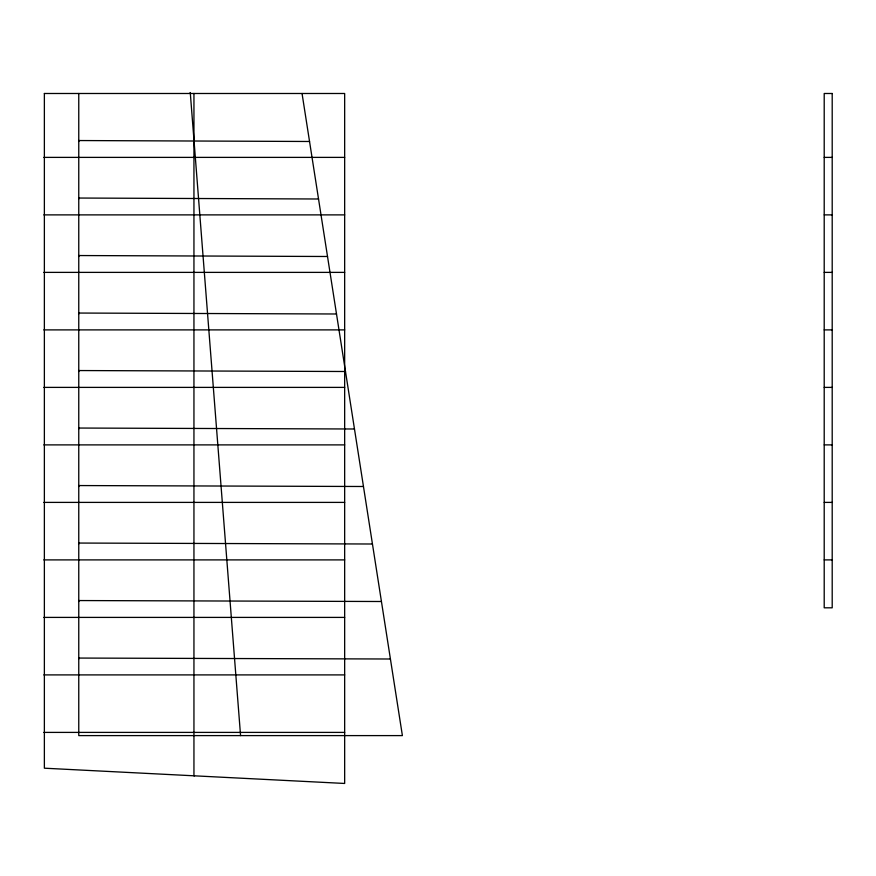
<?xml version="1.0" encoding="UTF-8"?>
<svg xmlns="http://www.w3.org/2000/svg" width="876" height="876" viewBox="0 0 876 876"><rect width="100%" height="100%" fill="white"/><g stroke="black" fill="none" stroke-linecap="round" stroke-linejoin="round"><path stroke-width="1.31" d="M193.946 93.491L193.946 775.829L194.516 775.829M43.8 157.384L344.662 157.384M824.207 157.384L832.2 157.384M43.8 214.883L344.662 214.883M824.207 214.883L832.2 214.883M43.8 272.381L344.662 272.381M824.207 272.381L832.2 272.381M43.8 329.891L344.662 329.891M824.207 329.891L832.2 329.891M43.8 387.389L344.662 387.389M824.207 387.389L832.2 387.389M43.8 444.888L344.662 444.888M824.207 444.888L832.2 444.888M43.8 502.397L344.662 502.397M824.207 502.397L832.2 502.397M43.8 559.895L344.662 559.895M824.207 559.895L832.2 559.895M43.8 617.405L344.662 617.405M43.8 674.903L344.662 674.903M43.8 732.402L344.662 732.402M327.514 256.493L78.621 255.54L78.763 256.493M336.504 313.991L78.621 313.05L78.763 313.991M345.494 371.501L78.621 370.548L78.763 371.501M354.473 428.999L78.621 428.046L78.763 428.999M363.463 486.498L78.621 485.556L78.763 486.498M372.442 544.007L78.621 543.054L78.763 544.007M381.432 601.505L78.621 600.553L78.763 601.505M390.422 659.004L78.621 658.062L78.763 659.004M309.546 141.485L78.621 140.543L78.763 141.485M318.535 198.994L78.621 198.042L78.763 198.994M302.045 93.491L402.391 735.599L78.763 735.599L78.763 93.491M190.41 93.491L190.256 92.538L240.571 735.599M44.369 93.491L44.369 768.197L344.662 783.462L344.662 93.491L44.369 93.491M832.2 93.491L824.207 93.491L824.207 607.813L832.2 607.813L832.2 93.491"/></g></svg>
